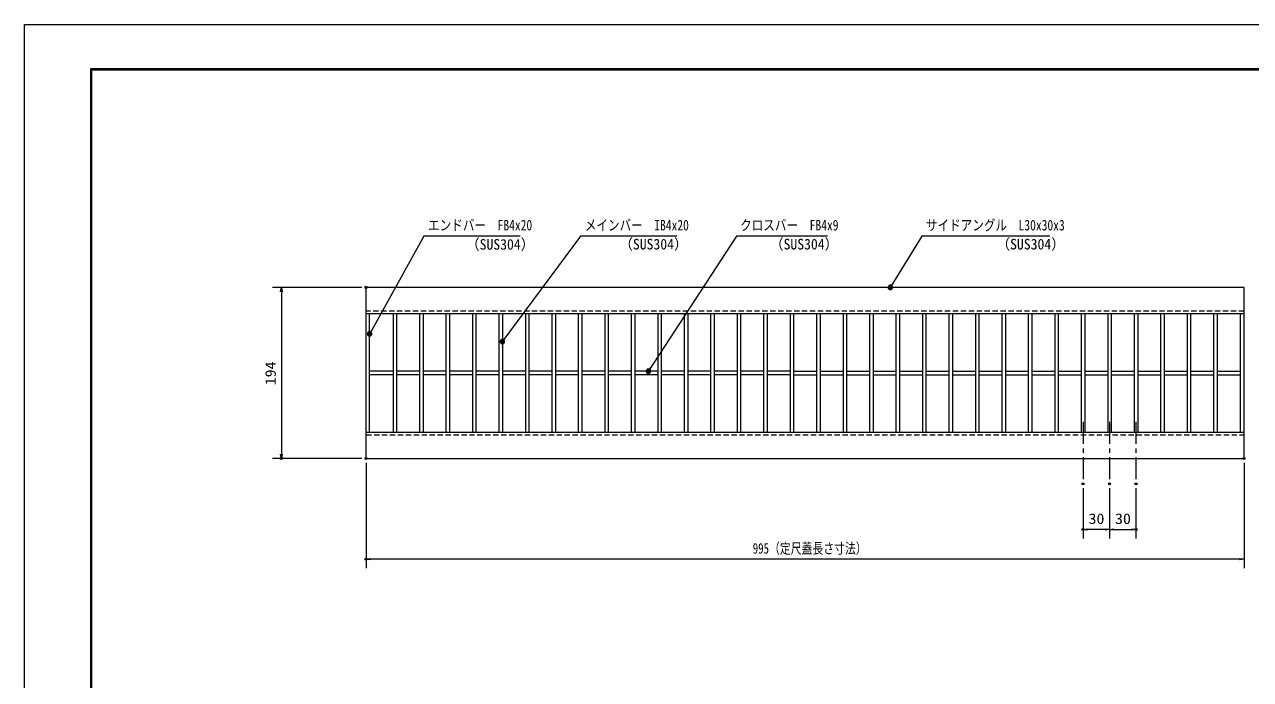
# Model space of a CAD drawing. Units: millimetres, scale not verified. Extents: x -1050 to 1050, y -742 to 742.
# Drawn here: x -1050 to 339, y 0 to 742 of the extents above; entities that cross this region are included whole.
import ezdxf
from ezdxf.enums import TextEntityAlignment as Align

# ---------------------------------------------------------------- set-up
doc = ezdxf.new("R2010")
doc.units = ezdxf.units.MM
doc.header["$LTSCALE"] = 5
doc.header["$PDMODE"] = 32
doc.header["$PDSIZE"] = 2.5
doc.linetypes.add('CHAIN1', pattern=[8, 5, -1, 1, -1])
doc.linetypes.add('DASHED1', pattern=[1.8, 1.2, -0.6])
for name, color, linetype, lineweight in [('0-0_7-図\u3000枠', 4, 'Continuous', 9), ('0-1_寸法注釈', 2, 'Continuous', 9), ('0-2_蓋', 5, 'Continuous', 9), ('0-3_0', 5, 'Continuous', 9), ('0-4_DEFPOINTS', 134, 'Continuous', 9), ('0-5_中心線', 6, 'CHAIN1', 9), ('0-6_破線', 4, 'DASHED1', 9)]:
    doc.layers.add(name, color=color, linetype=linetype, lineweight=lineweight)
doc.styles.add('ＭＳ ゴシック', font='')
doc.styles.get('ＭＳ ゴシック').set_extended_font_data('MS Gothic')

# ---------------------------------------------------------------- blocks, each defined once
blk = doc.blocks.new('_OPEN')
at = {"layer": '0-3_0', "color": 2}
blk.add_line((0, 0), (-5, 0), dxfattribs=at)
blk.add_lwpolyline([(-5, 0.833), (0, 0), (-5, -0.833)], dxfattribs=at)
blk = doc.blocks.new('_Dot')
at = {"layer": '0-3_0'}
for p, q in [((-2.5, 0), (-5, 0)), ((2.445, 0.5), (-2.445, 0.5)), ((1.997, 1.5), (-1.997, 1.5)), ((2.289, -0.995), (-2.289, -0.995)), ((1.499, -1.995), (-1.499, -1.995))]:
    blk.add_line(p, q, dxfattribs=at)
for points in [[(2.5, 0), (2.48, 0.313), (2.421, 0.622), (2.324, 0.92), (2.191, 1.204), (2.023, 1.469), (1.822, 1.711), (1.594, 1.926), (1.34, 2.111), (1.064, 2.262), (0.773, 2.378), (0.468, 2.456), (0.157, 2.495), (-0.157, 2.495), (-0.468, 2.456), (-0.773, 2.378), (-1.064, 2.262), (-1.34, 2.111), (-1.594, 1.926), (-1.822, 1.711), (-2.023, 1.469), (-2.191, 1.204), (-2.324, 0.92), (-2.421, 0.622), (-2.48, 0.313), (-2.5, 0), (0, 0)], [(-2.5, 0), (-2.48, -0.313), (-2.421, -0.622), (-2.324, -0.92), (-2.191, -1.204), (-2.023, -1.469), (-1.822, -1.711), (-1.594, -1.926), (-1.34, -2.111), (-1.064, -2.262), (-0.773, -2.378), (-0.468, -2.456), (-0.157, -2.495), (0.157, -2.495), (0.468, -2.456), (0.773, -2.378), (1.064, -2.262), (1.34, -2.111), (1.594, -1.926), (1.822, -1.711), (2.023, -1.469), (2.191, -1.204), (2.324, -0.92), (2.421, -0.622), (2.48, -0.313), (2.5, 0), (0, 0)]]:
    blk.add_lwpolyline(points, close=True, dxfattribs=at)

msp = doc.modelspace()

# ---------------------------------------------------------------- linework, layer by layer
at = {"layer": '0-0_7-図\u3000枠'}
for p, q in [((-975, -692.5), (-975, 692.5)), ((-973.75, -691.25), (-973.75, 691.25)), ((-973.75, 691.25), (998.75, 691.25))]:
    msp.add_line(p, q, dxfattribs=at)
msp.add_lwpolyline([(-975, 692.5), (1000, 692.5), (1000, -692.5)], dxfattribs=at)
at = {"layer": '0-1_寸法注釈'}
for p, q in [((-667.864, 444.475), (-768.891, 444.475)), ((-758.891, 439.475), (-758.891, 255.475)), ((-667.864, 250.475), (-768.891, 250.475)), ((-662.864, 245.475), (-662.864, 126.344)), ((332.136, 245.475), (332.136, 126.344)), ((149.636, 216.781), (149.636, 159.975)), ((179.636, 216.781), (179.636, 159.975)), ((179.636, 216.781), (179.636, 159.975)), ((209.636, 216.781), (209.636, 159.975)), ((174.636, 169.975), (154.636, 169.975)), ((184.636, 169.975), (204.636, 169.975)), ((327.136, 136.344), (-657.864, 136.344))]:
    msp.add_line(p, q, dxfattribs=at)
for points in [[(-488.121, 502.749), (-597.345, 502.749), (-658.373, 392.733)], [(-310.561, 502.749), (-419.785, 502.749), (-507.765, 383.846)], [(-139.927, 502.749), (-243.134, 502.749), (-342.334, 350.311)], [(112.214, 502.749), (-33.113, 502.749), (-68.163, 445.322)]]:
    msp.add_lwpolyline(points, dxfattribs=at)
at = {"layer": '0-2_蓋'}
for p, q in [((-662.864, 250.475), (-662.864, 444.475)), ((332.136, 444.475), (-662.864, 444.475)), ((332.136, 250.475), (332.136, 444.475)), ((332.136, 414.475), (-662.864, 414.475)), ((-658.864, 280.475), (-658.864, 414.475)), ((-658.864, 280.475), (-658.864, 414.475)), ((-658.864, 280.475), (-658.864, 414.475)), ((-632.364, 414.475), (-632.364, 280.475)), ((-628.364, 414.475), (-628.364, 280.475)), ((-602.364, 414.475), (-602.364, 280.475)), ((-598.364, 414.475), (-598.364, 280.475)), ((-572.364, 414.475), (-572.364, 280.475)), ((-568.364, 414.475), (-568.364, 280.475)), ((-542.364, 414.475), (-542.364, 280.475)), ((-538.364, 414.475), (-538.364, 280.475)), ((-512.364, 414.475), (-512.364, 280.475)), ((-508.364, 414.475), (-508.364, 280.475)), ((-482.364, 414.475), (-482.364, 280.475)), ((-478.364, 414.475), (-478.364, 280.475)), ((-452.364, 414.475), (-452.364, 280.475)), ((-448.364, 414.475), (-448.364, 280.475)), ((-422.364, 414.475), (-422.364, 280.475)), ((-418.364, 414.475), (-418.364, 280.475)), ((-392.364, 414.475), (-392.364, 280.475)), ((-388.364, 414.475), (-388.364, 280.475)), ((-362.364, 414.475), (-362.364, 280.475)), ((-358.364, 414.475), (-358.364, 280.475)), ((-332.364, 414.475), (-332.364, 280.475)), ((-328.364, 414.475), (-328.364, 280.475)), ((-302.364, 414.475), (-302.364, 280.475)), ((-298.364, 414.475), (-298.364, 280.475)), ((-272.364, 414.475), (-272.364, 280.475)), ((-268.364, 414.475), (-268.364, 280.475)), ((-242.364, 414.475), (-242.364, 280.475)), ((-238.364, 414.475), (-238.364, 280.475)), ((-212.364, 414.475), (-212.364, 280.475)), ((-208.364, 414.475), (-208.364, 280.475)), ((-182.364, 414.475), (-182.364, 280.475)), ((-178.364, 414.475), (-178.364, 280.475)), ((-152.364, 414.475), (-152.364, 280.475)), ((-148.364, 414.475), (-148.364, 280.475)), ((-122.364, 414.475), (-122.364, 280.475)), ((-118.364, 414.475), (-118.364, 280.475)), ((-92.364, 414.475), (-92.364, 280.475)), ((-88.364, 414.475), (-88.364, 280.475)), ((-62.364, 414.475), (-62.364, 280.475)), ((-58.364, 414.475), (-58.364, 280.475)), ((-32.364, 414.475), (-32.364, 280.475)), ((-28.364, 414.475), (-28.364, 280.475)), ((-2.364, 414.475), (-2.364, 280.475)), ((1.636, 414.475), (1.636, 280.475)), ((27.636, 414.475), (27.636, 280.475)), ((31.636, 414.475), (31.636, 280.475)), ((57.636, 414.475), (57.636, 280.475)), ((61.636, 414.475), (61.636, 280.475)), ((87.636, 414.475), (87.636, 280.475)), ((91.636, 414.475), (91.636, 280.475)), ((117.636, 414.475), (117.636, 280.475)), ((121.636, 414.475), (121.636, 280.475)), ((147.636, 414.475), (147.636, 280.475)), ((151.636, 414.475), (151.636, 280.475)), ((177.636, 414.475), (177.636, 280.475)), ((181.636, 414.475), (181.636, 280.475)), ((207.636, 414.475), (207.636, 280.475)), ((211.636, 414.475), (211.636, 280.475)), ((237.636, 414.475), (237.636, 280.475)), ((241.636, 414.475), (241.636, 280.475)), ((267.636, 414.475), (267.636, 280.475)), ((271.636, 414.475), (271.636, 280.475)), ((297.636, 414.475), (297.636, 280.475)), ((301.636, 414.475), (301.636, 280.475)), ((328.136, 280.475), (328.136, 414.475)), ((328.136, 280.475), (328.136, 414.475)), ((-632.364, 349.475), (-658.864, 349.475)), ((-602.364, 349.475), (-628.364, 349.475)), ((-572.364, 349.475), (-598.364, 349.475)), ((-542.364, 349.475), (-568.364, 349.475)), ((-512.364, 349.475), (-538.364, 349.475)), ((-482.364, 349.475), (-508.364, 349.475)), ((-452.364, 349.475), (-478.364, 349.475)), ((-422.364, 349.475), (-448.364, 349.475)), ((-392.364, 349.475), (-418.364, 349.475)), ((-362.364, 349.475), (-388.364, 349.475)), ((-332.364, 349.475), (-358.364, 349.475)), ((-302.364, 349.475), (-328.364, 349.475)), ((-272.364, 349.475), (-298.364, 349.475)), ((-242.364, 349.475), (-268.364, 349.475)), ((-212.364, 349.475), (-238.364, 349.475)), ((-182.364, 349.475), (-208.364, 349.475)), ((-178.364, 349.475), (-152.364, 349.475)), ((-148.364, 349.475), (-122.364, 349.475)), ((-118.364, 349.475), (-92.364, 349.475)), ((-88.364, 349.475), (-62.364, 349.475)), ((-58.364, 349.475), (-32.364, 349.475)), ((-28.364, 349.475), (-2.364, 349.475)), ((1.636, 349.475), (27.636, 349.475)), ((31.636, 349.475), (57.636, 349.475)), ((61.636, 349.475), (87.636, 349.475)), ((91.636, 349.475), (117.636, 349.475)), ((121.636, 349.475), (147.636, 349.475)), ((151.636, 349.475), (177.636, 349.475)), ((181.636, 349.475), (207.636, 349.475)), ((211.636, 349.475), (237.636, 349.475)), ((241.636, 349.475), (267.636, 349.475)), ((271.636, 349.475), (297.636, 349.475)), ((301.636, 349.475), (328.136, 349.475)), ((-632.364, 345.475), (-658.864, 345.475)), ((-602.364, 345.475), (-628.364, 345.475)), ((-572.364, 345.475), (-598.364, 345.475)), ((-542.364, 345.475), (-568.364, 345.475)), ((-512.364, 345.475), (-538.364, 345.475)), ((-482.364, 345.475), (-508.364, 345.475)), ((-452.364, 345.475), (-478.364, 345.475)), ((-422.364, 345.475), (-448.364, 345.475)), ((-392.364, 345.475), (-418.364, 345.475)), ((-362.364, 345.475), (-388.364, 345.475)), ((-332.364, 345.475), (-358.364, 345.475)), ((-302.364, 345.475), (-328.364, 345.475)), ((-272.364, 345.475), (-298.364, 345.475)), ((-242.364, 345.475), (-268.364, 345.475)), ((-212.364, 345.475), (-238.364, 345.475)), ((-182.364, 345.475), (-208.364, 345.475)), ((-178.364, 345.475), (-152.364, 345.475)), ((-148.364, 345.475), (-122.364, 345.475)), ((-118.364, 345.475), (-92.364, 345.475)), ((-88.364, 345.475), (-62.364, 345.475)), ((-58.364, 345.475), (-32.364, 345.475)), ((-28.364, 345.475), (-2.364, 345.475)), ((1.636, 345.475), (27.636, 345.475)), ((31.636, 345.475), (57.636, 345.475)), ((61.636, 345.475), (87.636, 345.475)), ((91.636, 345.475), (117.636, 345.475)), ((121.636, 345.475), (147.636, 345.475)), ((151.636, 345.475), (177.636, 345.475)), ((181.636, 345.475), (207.636, 345.475)), ((211.636, 345.475), (237.636, 345.475)), ((241.636, 345.475), (267.636, 345.475)), ((271.636, 345.475), (297.636, 345.475)), ((301.636, 345.475), (328.136, 345.475)), ((-662.864, 280.475), (332.136, 280.475)), ((-662.864, 250.475), (332.136, 250.475))]:
    msp.add_line(p, q, dxfattribs=at)
at = {"layer": '0-4_DEFPOINTS'}
msp.add_lwpolyline([(-1050, -742.5), (-1050, 742.5), (1050, 742.5), (1050, -742.5)], close=True, dxfattribs=at)
for p in [(-662.864, 444.475), (-758.891, 250.475), (-662.864, 250.475), (332.136, 250.475), (149.636, 221.781), (179.636, 221.781), (209.636, 221.781), (149.636, 169.975), (209.636, 169.975), (-662.864, 136.344)]:
    msp.add_point(p, dxfattribs=at)
at = {"layer": '0-5_中心線'}
for p, q in [((149.636, 291.969), (149.636, 221.781)), ((179.636, 291.969), (179.636, 221.781)), ((209.636, 291.969), (209.636, 221.781))]:
    msp.add_line(p, q, dxfattribs=at)
at = {"layer": '0-6_破線'}
for p, q in [((332.136, 417.475), (-662.864, 417.475)), ((-662.864, 277.475), (332.136, 277.475))]:
    msp.add_line(p, q, dxfattribs=at)

# ---------------------------------------------------------------- block references
at = {"layer": '0-1_寸法注釈'}
for name, p, rotation in [('_Dot', (-68.694, 444.475), 237.88131), ('_OPEN', (-758.891, 444.475), 90), ('_Dot', (-658.864, 391.862), 240.58548), ('_Dot', (-508.364, 383.045), 233.191), ('_Dot', (-342.883, 349.475), 236.68271), ('_OPEN', (-758.891, 250.475), 270), ('_OPEN', (149.636, 169.975), 180), ('_OPEN', (179.636, 169.975), 180), ('_OPEN', (-662.864, 136.344), 180)]:
    msp.add_blockref(name, p, dxfattribs=dict(at, rotation=rotation))
for p in [(179.636, 169.975), (209.636, 169.975), (332.136, 136.344)]:
    msp.add_blockref('_OPEN', p, dxfattribs=at)

# ---------------------------------------------------------------- texts
at = {"layer": '0-1_寸法注釈', "color": 7, "style": 'ＭＳ ゴシック'}
for s, height, width, p in [('エンドバー\u3000FB4x20', 12.02, 0.8, (-592.568, 505.436)), ('メインバー\u3000IB4x20', 12.02, 0.8, (-415.007, 505.436)), ('クロスバー\u3000FB4x9', 12.03, 0.8, (-238.968, 505.436)), ('サイドアングル\u3000L30x30x3', 12.02, 0.8, (-28.335, 505.436)), ('（SUS304）', 12.02, 0.95, (-549.82, 483.644)), ('（SUS304）', 12.02, 0.95, (-376.077, 483.881)), ('（SUS304）', 12.02, 0.95, (-205.364, 483.881)), ('（SUS304）', 12.02, 0.95, (51.418, 483.881)), ('30', 12.02, 1.1, (155.903, 172.662)), ('30', 12.02, 1.1, (185.903, 172.662)), ('995（定尺蓋長さ寸法）', 12.03, 0.75, (-224.663, 139.031))]:
    msp.add_text(s, height=height, dxfattribs=dict(at, width=width)).set_placement(p, align=Align.BOTTOM_LEFT)
at = {"layer": '0-1_寸法注釈', "color": 7, "style": 'ＭＳ ゴシック', "width": 1.1}
msp.add_text('194', height=12.02, rotation=90, dxfattribs=at).set_placement((-761.578, 333.502), align=Align.BOTTOM_LEFT)

doc.saveas('drawing.dxf')
